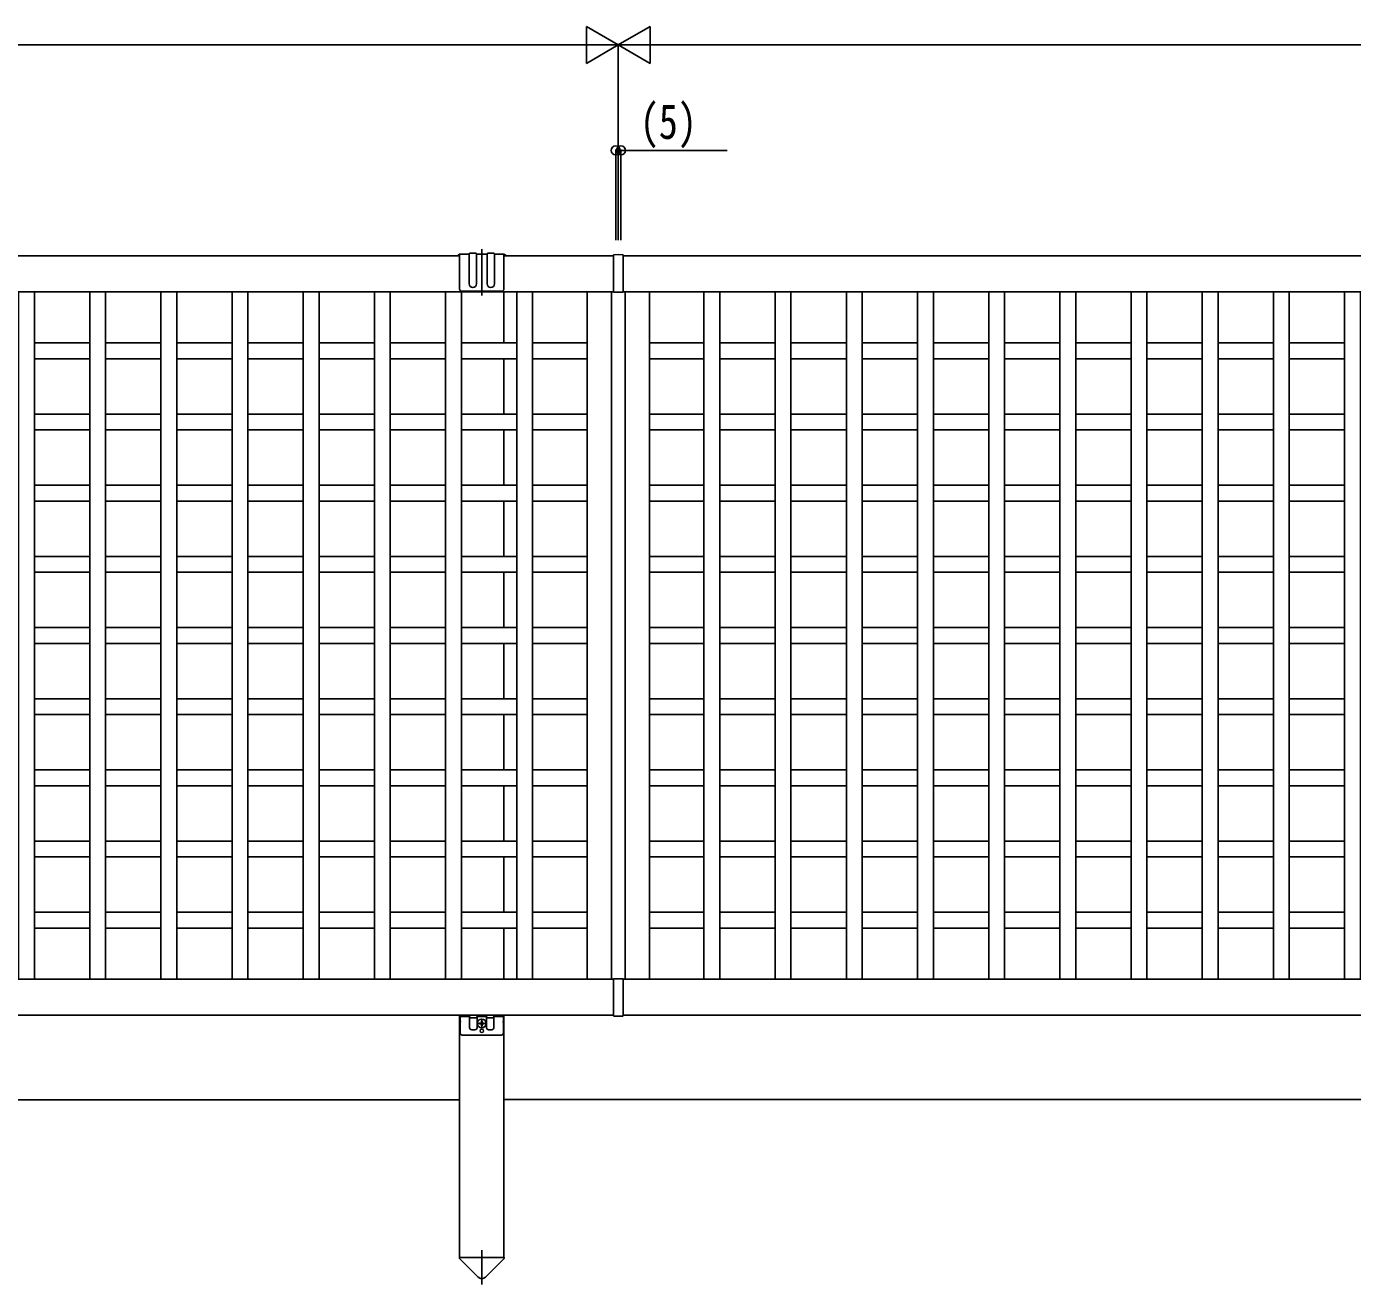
# Model space of a CAD drawing. Units: millimetres, scale not verified. Extents: x -4205 to 4205, y -2970 to 2970.
# Drawn here: x -27 to 1231, y -1306 to -113 of the extents above; entities that cross this region are included whole.
import ezdxf
from ezdxf.enums import TextEntityAlignment as Align

# ---------------------------------------------------------------- set-up
doc = ezdxf.new("R2010")
doc.units = ezdxf.units.MM
doc.header["$LTSCALE"] = 16
doc.layers.add('0-4_YKK_A1', color=4, linetype='Continuous')
doc.layers.add('0-5_YKK_D', color=6, linetype='Continuous')
doc.styles.add('ＭＳ ゴシック', font='')
doc.styles.get('ＭＳ ゴシック').set_extended_font_data('MS Gothic')

msp = doc.modelspace()

# ---------------------------------------------------------------- linework, layer by layer
at = {"layer": '0-4_YKK_A1'}
for p, q in [((405, -368.36), (405, -324.58)), ((-574, -330.78), (384, -330.78)), ((393, -329.28), (384, -329.28)), ((384, -329.28), (384, -362.29)), ((393, -329.28), (393, -357.29)), ((394, -328.28), (399, -328.28)), ((410, -329.28), (400, -329.28)), ((400, -329.28), (400, -357.29)), ((410, -329.28), (410, -357.29)), ((416, -328.28), (411, -328.28)), ((426, -329.28), (417, -329.28)), ((417, -329.28), (417, -357.29)), ((426, -329.28), (426, -362.29)), ((426, -330.78), (530, -330.78)), ((530, -330.84), (530, -330.05)), ((530, -364.08), (530, -330.84)), ((530.19, -329.85), (534.5, -329.58)), ((538.81, -329.85), (534.5, -329.58)), ((539, -330.84), (539, -330.05)), ((539, -330.78), (1384, -330.78)), ((539, -364.08), (539, -330.84)), ((386, -364.29), (404.29, -364.29)), ((405.71, -364.29), (424, -364.29)), ((530, -364.88), (530, -364.08)), ((539, -364.88), (539, -364.08)), ((530, -364.78), (-1459.5, -364.78)), ((426, -364.78), (426, -413.28)), ((505, -364.78), (505, -1016.78)), ((528, -364.78), (528, -1016.78)), ((534.5, -365.08), (530.56, -365.08)), ((534.5, -365.08), (538.44, -365.08)), ((2528.5, -364.78), (539, -364.78)), ((541, -364.78), (541, -1016.78)), ((564, -364.78), (564, -1016.78)), ((-19.25, -413.28), (33.25, -413.28)), ((48.25, -413.28), (100.75, -413.28)), ((115.75, -413.28), (168.25, -413.28)), ((183.25, -413.28), (235.75, -413.28)), ((250.75, -413.28), (303.25, -413.28)), ((318.25, -413.28), (370.75, -413.28)), ((385.75, -413.28), (438.25, -413.28)), ((453.25, -413.28), (505, -413.28)), ((564, -413.28), (615.75, -413.28)), ((630.75, -413.28), (683.25, -413.28)), ((698.25, -413.28), (750.75, -413.28)), ((765.75, -413.28), (818.25, -413.28)), ((833.25, -413.28), (885.75, -413.28)), ((900.75, -413.28), (953.25, -413.28)), ((968.25, -413.28), (1020.75, -413.28)), ((1035.75, -413.28), (1088.25, -413.28)), ((1103.25, -413.28), (1155.75, -413.28)), ((1170.75, -413.28), (1223.25, -413.28)), ((33.25, -428.28), (-19.25, -428.28)), ((100.75, -428.28), (48.25, -428.28)), ((168.25, -428.28), (115.75, -428.28)), ((235.75, -428.28), (183.25, -428.28)), ((303.25, -428.28), (250.75, -428.28)), ((370.75, -428.28), (318.25, -428.28)), ((438.25, -428.28), (385.75, -428.28)), ((426, -428.28), (426, -480.78)), ((505, -428.28), (453.25, -428.28)), ((683.25, -428.28), (630.75, -428.28)), ((750.75, -428.28), (698.25, -428.28)), ((818.25, -428.28), (765.75, -428.28)), ((885.75, -428.28), (833.25, -428.28)), ((953.25, -428.28), (900.75, -428.28)), ((1020.75, -428.28), (968.25, -428.28)), ((1088.25, -428.28), (1035.75, -428.28)), ((1155.75, -428.28), (1103.25, -428.28)), ((1223.25, -428.28), (1170.75, -428.28)), ((-19.25, -480.78), (33.25, -480.78)), ((48.25, -480.78), (100.75, -480.78)), ((115.75, -480.78), (168.25, -480.78)), ((183.25, -480.78), (235.75, -480.78)), ((250.75, -480.78), (303.25, -480.78)), ((318.25, -480.78), (370.75, -480.78)), ((385.75, -480.78), (438.25, -480.78)), ((453.25, -480.78), (505, -480.78)), ((564, -480.78), (615.75, -480.78)), ((630.75, -480.78), (683.25, -480.78)), ((698.25, -480.78), (750.75, -480.78)), ((765.75, -480.78), (818.25, -480.78)), ((833.25, -480.78), (885.75, -480.78)), ((900.75, -480.78), (953.25, -480.78)), ((968.25, -480.78), (1020.75, -480.78)), ((1035.75, -480.78), (1088.25, -480.78)), ((1103.25, -480.78), (1155.75, -480.78)), ((1170.75, -480.78), (1223.25, -480.78)), ((33.25, -495.78), (-19.25, -495.78)), ((100.75, -495.78), (48.25, -495.78)), ((168.25, -495.78), (115.75, -495.78)), ((235.75, -495.78), (183.25, -495.78)), ((303.25, -495.78), (250.75, -495.78)), ((370.75, -495.78), (318.25, -495.78)), ((438.25, -495.78), (385.75, -495.78)), ((426, -495.78), (426, -548.28)), ((505, -495.78), (453.25, -495.78)), ((683.25, -495.78), (630.75, -495.78)), ((750.75, -495.78), (698.25, -495.78)), ((818.25, -495.78), (765.75, -495.78)), ((885.75, -495.78), (833.25, -495.78)), ((953.25, -495.78), (900.75, -495.78)), ((1020.75, -495.78), (968.25, -495.78)), ((1088.25, -495.78), (1035.75, -495.78)), ((1155.75, -495.78), (1103.25, -495.78)), ((1223.25, -495.78), (1170.75, -495.78)), ((-19.25, -548.28), (33.25, -548.28)), ((48.25, -548.28), (100.75, -548.28)), ((115.75, -548.28), (168.25, -548.28)), ((183.25, -548.28), (235.75, -548.28)), ((250.75, -548.28), (303.25, -548.28)), ((318.25, -548.28), (370.75, -548.28)), ((385.75, -548.28), (438.25, -548.28)), ((453.25, -548.28), (505, -548.28)), ((564, -548.28), (615.75, -548.28)), ((630.75, -548.28), (683.25, -548.28)), ((698.25, -548.28), (750.75, -548.28)), ((765.75, -548.28), (818.25, -548.28)), ((833.25, -548.28), (885.75, -548.28)), ((900.75, -548.28), (953.25, -548.28)), ((968.25, -548.28), (1020.75, -548.28)), ((1035.75, -548.28), (1088.25, -548.28)), ((1103.25, -548.28), (1155.75, -548.28)), ((1170.75, -548.28), (1223.25, -548.28)), ((33.25, -563.28), (-19.25, -563.28)), ((100.75, -563.28), (48.25, -563.28)), ((168.25, -563.28), (115.75, -563.28)), ((235.75, -563.28), (183.25, -563.28)), ((303.25, -563.28), (250.75, -563.28)), ((370.75, -563.28), (318.25, -563.28)), ((438.25, -563.28), (385.75, -563.28)), ((426, -563.28), (426, -615.78)), ((505, -563.28), (453.25, -563.28)), ((683.25, -563.28), (630.75, -563.28)), ((750.75, -563.28), (698.25, -563.28)), ((818.25, -563.28), (765.75, -563.28)), ((885.75, -563.28), (833.25, -563.28)), ((953.25, -563.28), (900.75, -563.28)), ((1020.75, -563.28), (968.25, -563.28)), ((1088.25, -563.28), (1035.75, -563.28)), ((1155.75, -563.28), (1103.25, -563.28)), ((1223.25, -563.28), (1170.75, -563.28)), ((-19.25, -615.78), (33.25, -615.78)), ((48.25, -615.78), (100.75, -615.78)), ((115.75, -615.78), (168.25, -615.78)), ((183.25, -615.78), (235.75, -615.78)), ((250.75, -615.78), (303.25, -615.78)), ((318.25, -615.78), (370.75, -615.78)), ((385.75, -615.78), (438.25, -615.78)), ((453.25, -615.78), (505, -615.78)), ((564, -615.78), (615.75, -615.78)), ((630.75, -615.78), (683.25, -615.78)), ((698.25, -615.78), (750.75, -615.78)), ((765.75, -615.78), (818.25, -615.78)), ((833.25, -615.78), (885.75, -615.78)), ((900.75, -615.78), (953.25, -615.78)), ((968.25, -615.78), (1020.75, -615.78)), ((1035.75, -615.78), (1088.25, -615.78)), ((1103.25, -615.78), (1155.75, -615.78)), ((1170.75, -615.78), (1223.25, -615.78)), ((33.25, -630.78), (-19.25, -630.78)), ((100.75, -630.78), (48.25, -630.78)), ((168.25, -630.78), (115.75, -630.78)), ((235.75, -630.78), (183.25, -630.78)), ((303.25, -630.78), (250.75, -630.78)), ((370.75, -630.78), (318.25, -630.78)), ((438.25, -630.78), (385.75, -630.78)), ((426, -630.78), (426, -683.28)), ((505, -630.78), (453.25, -630.78)), ((683.25, -630.78), (630.75, -630.78)), ((750.75, -630.78), (698.25, -630.78)), ((818.25, -630.78), (765.75, -630.78)), ((885.75, -630.78), (833.25, -630.78)), ((953.25, -630.78), (900.75, -630.78)), ((1020.75, -630.78), (968.25, -630.78)), ((1088.25, -630.78), (1035.75, -630.78)), ((1155.75, -630.78), (1103.25, -630.78)), ((1223.25, -630.78), (1170.75, -630.78)), ((-19.25, -683.28), (33.25, -683.28)), ((48.25, -683.28), (100.75, -683.28)), ((115.75, -683.28), (168.25, -683.28)), ((183.25, -683.28), (235.75, -683.28)), ((250.75, -683.28), (303.25, -683.28)), ((318.25, -683.28), (370.75, -683.28)), ((385.75, -683.28), (438.25, -683.28)), ((453.25, -683.28), (505, -683.28)), ((564, -683.28), (615.75, -683.28)), ((630.75, -683.28), (683.25, -683.28)), ((698.25, -683.28), (750.75, -683.28)), ((765.75, -683.28), (818.25, -683.28)), ((833.25, -683.28), (885.75, -683.28)), ((900.75, -683.28), (953.25, -683.28)), ((968.25, -683.28), (1020.75, -683.28)), ((1035.75, -683.28), (1088.25, -683.28)), ((1103.25, -683.28), (1155.75, -683.28)), ((1170.75, -683.28), (1223.25, -683.28)), ((33.25, -698.28), (-19.25, -698.28)), ((100.75, -698.28), (48.25, -698.28)), ((168.25, -698.28), (115.75, -698.28)), ((235.75, -698.28), (183.25, -698.28)), ((303.25, -698.28), (250.75, -698.28)), ((370.75, -698.28), (318.25, -698.28)), ((438.25, -698.28), (385.75, -698.28)), ((426, -698.28), (426, -750.78)), ((505, -698.28), (453.25, -698.28)), ((683.25, -698.28), (630.75, -698.28)), ((750.75, -698.28), (698.25, -698.28)), ((818.25, -698.28), (765.75, -698.28)), ((885.75, -698.28), (833.25, -698.28)), ((953.25, -698.28), (900.75, -698.28)), ((1020.75, -698.28), (968.25, -698.28)), ((1088.25, -698.28), (1035.75, -698.28)), ((1155.75, -698.28), (1103.25, -698.28)), ((1223.25, -698.28), (1170.75, -698.28)), ((-19.25, -750.78), (33.25, -750.78)), ((48.25, -750.78), (100.75, -750.78)), ((115.75, -750.78), (168.25, -750.78)), ((183.25, -750.78), (235.75, -750.78)), ((250.75, -750.78), (303.25, -750.78)), ((318.25, -750.78), (370.75, -750.78)), ((385.75, -750.78), (438.25, -750.78)), ((453.25, -750.78), (505, -750.78)), ((564, -750.78), (615.75, -750.78)), ((630.75, -750.78), (683.25, -750.78)), ((698.25, -750.78), (750.75, -750.78)), ((765.75, -750.78), (818.25, -750.78)), ((833.25, -750.78), (885.75, -750.78)), ((900.75, -750.78), (953.25, -750.78)), ((968.25, -750.78), (1020.75, -750.78)), ((1035.75, -750.78), (1088.25, -750.78)), ((1103.25, -750.78), (1155.75, -750.78)), ((1170.75, -750.78), (1223.25, -750.78)), ((33.25, -765.78), (-19.25, -765.78)), ((100.75, -765.78), (48.25, -765.78)), ((168.25, -765.78), (115.75, -765.78)), ((235.75, -765.78), (183.25, -765.78)), ((303.25, -765.78), (250.75, -765.78)), ((370.75, -765.78), (318.25, -765.78)), ((438.25, -765.78), (385.75, -765.78)), ((426, -765.78), (426, -818.28)), ((505, -765.78), (453.25, -765.78)), ((683.25, -765.78), (630.75, -765.78)), ((750.75, -765.78), (698.25, -765.78)), ((818.25, -765.78), (765.75, -765.78)), ((885.75, -765.78), (833.25, -765.78)), ((953.25, -765.78), (900.75, -765.78)), ((1020.75, -765.78), (968.25, -765.78)), ((1088.25, -765.78), (1035.75, -765.78)), ((1155.75, -765.78), (1103.25, -765.78)), ((1223.25, -765.78), (1170.75, -765.78)), ((-19.25, -818.28), (33.25, -818.28)), ((48.25, -818.28), (100.75, -818.28)), ((115.75, -818.28), (168.25, -818.28)), ((183.25, -818.28), (235.75, -818.28)), ((250.75, -818.28), (303.25, -818.28)), ((318.25, -818.28), (370.75, -818.28)), ((385.75, -818.28), (438.25, -818.28)), ((453.25, -818.28), (505, -818.28)), ((564, -818.28), (615.75, -818.28)), ((630.75, -818.28), (683.25, -818.28)), ((698.25, -818.28), (750.75, -818.28)), ((765.75, -818.28), (818.25, -818.28)), ((833.25, -818.28), (885.75, -818.28)), ((900.75, -818.28), (953.25, -818.28)), ((968.25, -818.28), (1020.75, -818.28)), ((1035.75, -818.28), (1088.25, -818.28)), ((1103.25, -818.28), (1155.75, -818.28)), ((1170.75, -818.28), (1223.25, -818.28)), ((33.25, -833.28), (-19.25, -833.28)), ((100.75, -833.28), (48.25, -833.28)), ((168.25, -833.28), (115.75, -833.28)), ((235.75, -833.28), (183.25, -833.28)), ((303.25, -833.28), (250.75, -833.28)), ((370.75, -833.28), (318.25, -833.28)), ((438.25, -833.28), (385.75, -833.28)), ((426, -833.28), (426, -885.78)), ((505, -833.28), (453.25, -833.28)), ((683.25, -833.28), (630.75, -833.28)), ((750.75, -833.28), (698.25, -833.28)), ((818.25, -833.28), (765.75, -833.28)), ((885.75, -833.28), (833.25, -833.28)), ((953.25, -833.28), (900.75, -833.28)), ((1020.75, -833.28), (968.25, -833.28)), ((1088.25, -833.28), (1035.75, -833.28)), ((1155.75, -833.28), (1103.25, -833.28)), ((1223.25, -833.28), (1170.75, -833.28)), ((-19.25, -885.78), (33.25, -885.78)), ((48.25, -885.78), (100.75, -885.78)), ((115.75, -885.78), (168.25, -885.78)), ((183.25, -885.78), (235.75, -885.78)), ((250.75, -885.78), (303.25, -885.78)), ((318.25, -885.78), (370.75, -885.78)), ((385.75, -885.78), (438.25, -885.78)), ((453.25, -885.78), (505, -885.78)), ((564, -885.78), (615.75, -885.78)), ((630.75, -885.78), (683.25, -885.78)), ((698.25, -885.78), (750.75, -885.78)), ((765.75, -885.78), (818.25, -885.78)), ((833.25, -885.78), (885.75, -885.78)), ((900.75, -885.78), (953.25, -885.78)), ((968.25, -885.78), (1020.75, -885.78)), ((1035.75, -885.78), (1088.25, -885.78)), ((1103.25, -885.78), (1155.75, -885.78)), ((1170.75, -885.78), (1223.25, -885.78)), ((33.25, -900.78), (-19.25, -900.78)), ((100.75, -900.78), (48.25, -900.78)), ((168.25, -900.78), (115.75, -900.78)), ((235.75, -900.78), (183.25, -900.78)), ((303.25, -900.78), (250.75, -900.78)), ((370.75, -900.78), (318.25, -900.78)), ((438.25, -900.78), (385.75, -900.78)), ((426, -900.78), (426, -953.28)), ((505, -900.78), (453.25, -900.78)), ((683.25, -900.78), (630.75, -900.78)), ((750.75, -900.78), (698.25, -900.78)), ((818.25, -900.78), (765.75, -900.78)), ((885.75, -900.78), (833.25, -900.78)), ((953.25, -900.78), (900.75, -900.78)), ((1020.75, -900.78), (968.25, -900.78)), ((1088.25, -900.78), (1035.75, -900.78)), ((1155.75, -900.78), (1103.25, -900.78)), ((1223.25, -900.78), (1170.75, -900.78)), ((-19.25, -953.28), (33.25, -953.28)), ((48.25, -953.28), (100.75, -953.28)), ((115.75, -953.28), (168.25, -953.28)), ((183.25, -953.28), (235.75, -953.28)), ((250.75, -953.28), (303.25, -953.28)), ((318.25, -953.28), (370.75, -953.28)), ((385.75, -953.28), (438.25, -953.28)), ((453.25, -953.28), (505, -953.28)), ((564, -953.28), (615.75, -953.28)), ((630.75, -953.28), (683.25, -953.28)), ((698.25, -953.28), (750.75, -953.28)), ((765.75, -953.28), (818.25, -953.28)), ((833.25, -953.28), (885.75, -953.28)), ((900.75, -953.28), (953.25, -953.28)), ((968.25, -953.28), (1020.75, -953.28)), ((1035.75, -953.28), (1088.25, -953.28)), ((1103.25, -953.28), (1155.75, -953.28)), ((1170.75, -953.28), (1223.25, -953.28)), ((33.25, -968.28), (-19.25, -968.28)), ((100.75, -968.28), (48.25, -968.28)), ((168.25, -968.28), (115.75, -968.28)), ((235.75, -968.28), (183.25, -968.28)), ((303.25, -968.28), (250.75, -968.28)), ((370.75, -968.28), (318.25, -968.28)), ((438.25, -968.28), (385.75, -968.28)), ((426, -968.28), (426, -1016.78)), ((505, -968.28), (453.25, -968.28)), ((683.25, -968.28), (630.75, -968.28)), ((750.75, -968.28), (698.25, -968.28)), ((818.25, -968.28), (765.75, -968.28)), ((885.75, -968.28), (833.25, -968.28)), ((953.25, -968.28), (900.75, -968.28)), ((1020.75, -968.28), (968.25, -968.28)), ((1088.25, -968.28), (1035.75, -968.28)), ((1155.75, -968.28), (1103.25, -968.28)), ((1223.25, -968.28), (1170.75, -968.28)), ((-1459.5, -1016.78), (530, -1016.78)), ((530, -1016.68), (530, -1017.48)), ((530, -1017.48), (530, -1050.72)), ((534.5, -1016.48), (530.56, -1016.48)), ((534.5, -1016.48), (538.44, -1016.48)), ((539, -1016.68), (539, -1017.48)), ((539, -1016.78), (2528.5, -1016.78)), ((539, -1017.48), (539, -1050.72)), ((530, -1050.78), (-1459.5, -1050.78)), ((384, -1050.78), (384, -1280.78)), ((384.5, -1050.78), (384.5, -1056.82)), ((384.5, -1052.28), (393.5, -1052.28)), ((393.5, -1050.78), (393.5, -1062.78)), ((394.5, -1053.28), (399.5, -1053.28)), ((400.5, -1062.78), (400.5, -1050.78)), ((400.5, -1052.28), (409.5, -1052.28)), ((405, -1063.33), (405, -1054.23)), ((409.5, -1062.78), (409.5, -1050.78)), ((415.5, -1053.28), (410.5, -1053.28)), ((416.5, -1050.78), (416.5, -1062.78)), ((416.5, -1052.28), (425.5, -1052.28)), ((425.5, -1050.78), (425.5, -1056.82)), ((426, -1050.78), (426, -1280.78)), ((530, -1050.72), (530, -1051.51)), ((530.19, -1051.71), (534.5, -1051.98)), ((538.81, -1051.71), (534.5, -1051.98)), ((539, -1050.72), (539, -1051.51)), ((2528.5, -1050.78), (539, -1050.78)), ((384.5, -1057.74), (384.5, -1067.78)), ((395.5, -1064.78), (398.5, -1064.78)), ((400.45, -1058.78), (409.55, -1058.78)), ((402.93, -1058.43), (402.93, -1059.13)), ((402.93, -1058.43), (404.15, -1058.43)), ((402.93, -1059.13), (404.15, -1059.13)), ((404.65, -1056.7), (405.35, -1056.7)), ((404.65, -1056.7), (404.65, -1057.93)), ((404.65, -1059.63), (404.65, -1060.85)), ((404.65, -1060.85), (405.35, -1060.85)), ((405.35, -1056.7), (405.35, -1057.93)), ((405.35, -1059.63), (405.35, -1060.85)), ((405.85, -1058.43), (407.08, -1058.43)), ((405.85, -1059.13), (407.08, -1059.13)), ((407.08, -1058.43), (407.08, -1059.13)), ((414.5, -1064.78), (411.5, -1064.78)), ((425.5, -1057.74), (425.5, -1067.78)), ((386.5, -1069.78), (423.5, -1069.78)), ((384, -1131.27), (-574, -1131.27)), ((426, -1130.78), (1384, -1130.78)), ((383.8, -1281.78), (383.8, -1280.78)), ((383.8, -1280.78), (426.2, -1280.78)), ((383.8, -1281.78), (401.48, -1299.33)), ((405, -1306.29), (405, -1273.81)), ((426.2, -1281.78), (408.52, -1299.33)), ((426.2, -1280.78), (426.2, -1281.78))]:
    msp.add_line(p, q, dxfattribs=at)
for points in [[(-19.25, -1016.81), (-34.25, -1016.81), (-34.25, -364.81), (-19.25, -364.81)], [(48.25, -1016.81), (33.25, -1016.81), (33.25, -364.81), (48.25, -364.81)], [(115.75, -1016.81), (100.75, -1016.81), (100.75, -364.81), (115.75, -364.81)], [(183.25, -1016.81), (168.25, -1016.81), (168.25, -364.81), (183.25, -364.81)], [(250.75, -1016.81), (235.75, -1016.81), (235.75, -364.81), (250.75, -364.81)], [(318.25, -1016.81), (303.25, -1016.81), (303.25, -364.81), (318.25, -364.81)], [(385.75, -1016.81), (370.75, -1016.81), (370.75, -364.81), (385.75, -364.81)], [(453.25, -1016.81), (438.25, -1016.81), (438.25, -364.81), (453.25, -364.81)], [(630.75, -1016.81), (615.75, -1016.81), (615.75, -364.81), (630.75, -364.81)], [(698.25, -1016.81), (683.25, -1016.81), (683.25, -364.81), (698.25, -364.81)], [(765.75, -1016.81), (750.75, -1016.81), (750.75, -364.81), (765.75, -364.81)], [(833.25, -1016.81), (818.25, -1016.81), (818.25, -364.81), (833.25, -364.81)], [(900.75, -1016.81), (885.75, -1016.81), (885.75, -364.81), (900.75, -364.81)], [(968.25, -1016.81), (953.25, -1016.81), (953.25, -364.81), (968.25, -364.81)], [(1035.75, -1016.81), (1020.75, -1016.81), (1020.75, -364.81), (1035.75, -364.81)], [(1103.25, -1016.81), (1088.25, -1016.81), (1088.25, -364.81), (1103.25, -364.81)], [(1170.75, -1016.81), (1155.75, -1016.81), (1155.75, -364.81), (1170.75, -364.81)], [(1238.25, -1016.81), (1223.25, -1016.81), (1223.25, -364.81), (1238.25, -364.81)]]:
    msp.add_lwpolyline(points, close=True, dxfattribs=at)
for points in [[(615.75, -428.28), (564, -428.28), (564, -413.28)], [(615.75, -495.78), (564, -495.78), (564, -480.78)], [(615.75, -563.28), (564, -563.28), (564, -548.28)], [(615.75, -630.78), (564, -630.78), (564, -615.78)], [(615.75, -698.28), (564, -698.28), (564, -683.28)], [(615.75, -765.78), (564, -765.78), (564, -750.78)], [(615.75, -833.28), (564, -833.28), (564, -818.28)], [(615.75, -900.78), (564, -900.78), (564, -885.78)], [(615.75, -968.28), (564, -968.28), (564, -953.28)]]:
    msp.add_lwpolyline(points, dxfattribs=at)
for centre, radius in [((405, -1058.78), 4.25), ((405, -1065.78), 1.65)]:
    msp.add_circle(centre, radius, dxfattribs=at)
for centre, radius, start, end in [((384, -331.28), 2, 90, 165.52249), ((394, -329.28), 1, 90, 180), ((399, -329.28), 1, 0, 90), ((411, -329.28), 1, 90, 180), ((416, -329.28), 1, 0, 90), ((426, -331.28), 2, 14.47751, 90), ((530.2, -330.05), 0.2, 93.5, 180), ((538.8, -330.05), 0.2, 0, 86.5), ((386, -362.29), 2, 180, 270), ((396.5, -357.29), 3.5, 180, 0), ((405, -364.99), 1, 44.427, 135.573), ((413.5, -357.29), 3.5, 180, 0), ((424, -362.29), 2, 270, 0), ((530.2, -364.88), 0.202, 179.93968, 269.38321), ((538.8, -364.88), 0.202, 270.61679, 0.06032), ((530.2, -1016.68), 0.202, 90.61679, 180.06032), ((538.8, -1016.68), 0.202, 359.93968, 89.38321), ((394.5, -1052.28), 1, 180, 270), ((399.5, -1052.28), 1, 270, 0), ((410.5, -1052.28), 1, 180, 270), ((415.5, -1052.28), 1, 270, 0), ((530.2, -1051.51), 0.2, 180, 266.5), ((538.8, -1051.51), 0.2, 273.5, 0), ((384.3, -1057.28), 0.5, 293.57818, 66.42182), ((386.5, -1067.78), 2, 180, 270), ((395.5, -1062.78), 2, 180, 270), ((398.5, -1062.78), 2, 270, 0), ((404.15, -1057.93), 0.5, 270, 0), ((404.15, -1059.63), 0.5, 0, 90), ((405.85, -1057.93), 0.5, 180, 270), ((405.85, -1059.63), 0.5, 90, 180), ((411.5, -1062.78), 2, 180, 270), ((414.5, -1062.78), 2, 270, 0), ((423.5, -1067.78), 2, 270, 0), ((425.7, -1057.28), 0.5, 113.57818, 246.42182), ((405, -1295.78), 5, 225.20979, 314.79021)]:
    msp.add_arc(centre, radius, start, end, dxfattribs=at)
for centre, start_param, end_param in [((530.56, -364.08), 4.6587856, 4.712389), ((538.44, -364.08), 4.712389, 4.7659923), ((530.56, -1017.48), 1.5707963, 1.6243997), ((538.44, -1017.48), 1.517193, 1.5707963)]:
    msp.add_ellipse(centre, major_axis=(6.74, 0), ratio=0.148374, start_param=start_param, end_param=end_param, dxfattribs=at)
at = {"layer": '0-5_YKK_D'}
for p, q in [((534.5, -130.78), (504.19, -113.28)), ((504.19, -113.28), (504.19, -148.28)), ((534.5, -130.78), (564.81, -113.28)), ((564.81, -148.28), (564.81, -113.28)), ((-1430.5, -130.78), (499.5, -130.78)), ((534.5, -130.78), (473.88, -130.78)), ((534.5, -130.78), (504.19, -148.28)), ((534.5, -315.78), (534.5, -129.78)), ((534.5, -315.78), (534.5, -129.78)), ((534.5, -130.78), (564.81, -148.28)), ((534.5, -130.78), (595.12, -130.78)), ((2499.5, -130.78), (569.5, -130.78)), ((532, -315.78), (532, -229.78)), ((537, -315.78), (537, -229.78))]:
    msp.add_line(p, q, dxfattribs=at)
msp.add_lwpolyline([(532, -230.78), (537, -230.78), (637.6, -230.78)], dxfattribs=at)
for centre in [(532, -230.78), (537, -230.78)]:
    msp.add_circle(centre, 4.25, dxfattribs=at)

# ---------------------------------------------------------------- texts
at = {"layer": '0-5_YKK_D', "style": 'ＭＳ ゴシック', "width": 0.8}
msp.add_text('(5)', height=32.99, dxfattribs=at).set_placement((555, -229.78), align=Align.BOTTOM_LEFT)

doc.saveas('drawing.dxf')
